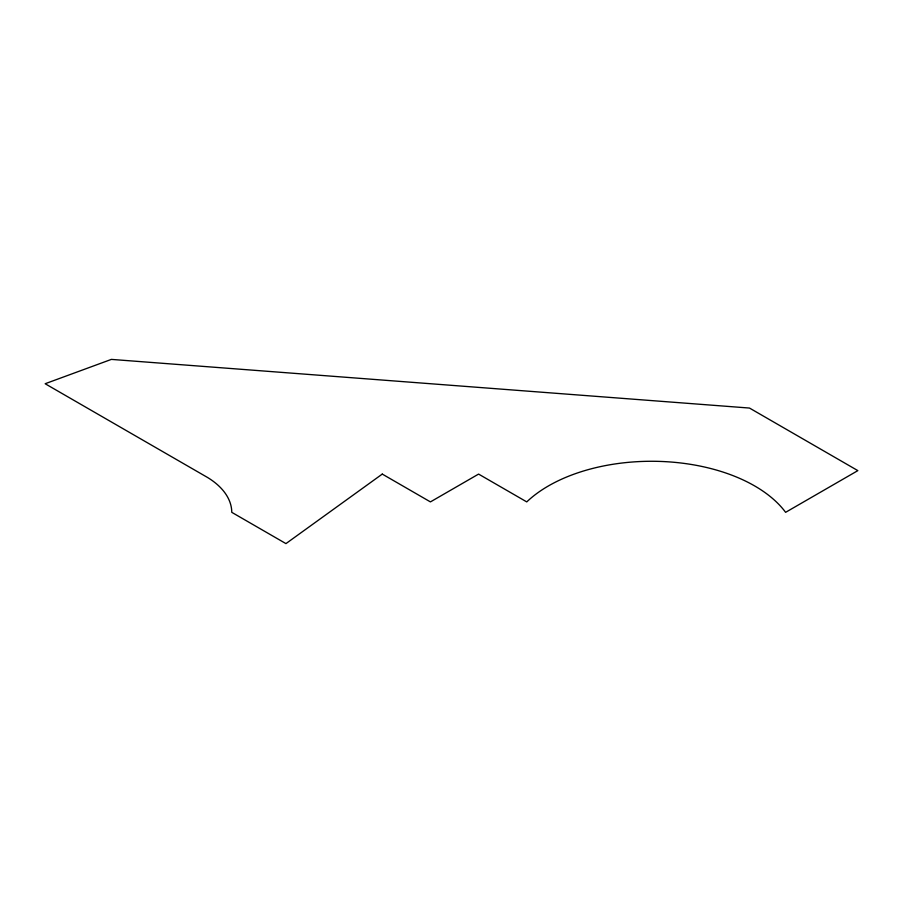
<?xml version="1.0" encoding="UTF-8"?>
<svg xmlns="http://www.w3.org/2000/svg" width="903" height="903" viewBox="0 0 903 903"><rect width="100%" height="100%" fill="white"/><g stroke="black" fill="none" stroke-linecap="round" stroke-linejoin="round"><path stroke-width="1.35" d="M382.274 474.086L285.946 543.606L231.766 512.328A88.11 50.873 0 0 0 207.69 477.563L45.15 383.73L111.374 359.394L749.49 408.054L857.85 470.621L785.61 512.328A145.846 84.205 0 0 0 661.696 461.478A145.846 84.205 0 0 0 526.754 501.899L478.59 474.086L430.426 501.899L382.274 474.086"/></g></svg>
